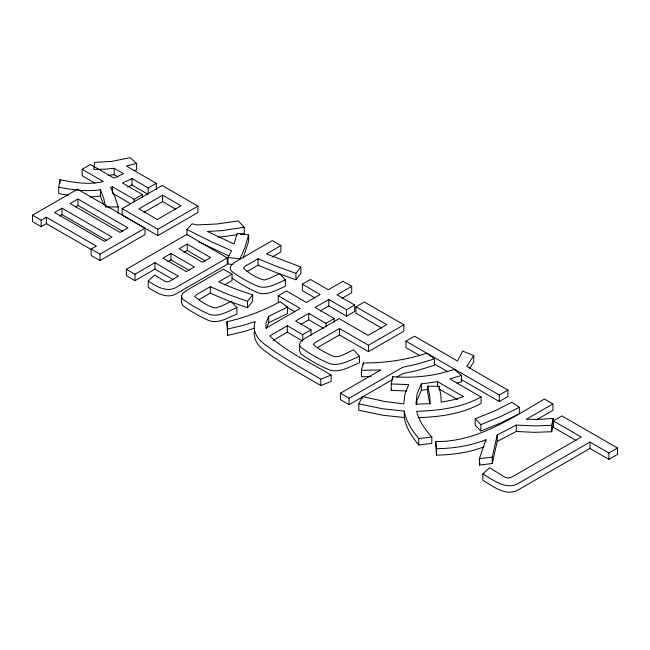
<?xml version="1.0" encoding="UTF-8"?>
<svg xmlns="http://www.w3.org/2000/svg" width="650" height="650" viewBox="0 0 650 650"><rect width="100%" height="100%" fill="white"/><g stroke="black" fill="none" stroke-linecap="round" stroke-linejoin="round"><path stroke-width="0.97" d="M416.634 404.178L417.016 400.481L421.363 390.325L421.363 383.898L437.613 381.688L463.588 396.687L452.774 399.945L441.236 402.188L440.822 395.159L439.164 386.287L427.676 386.23L427.676 392.649L429.894 404.43M68.128 195.26L58.687 193.602L58.687 187.176L60.036 179.709C74.165 182.561 89.066 185.112 103.293 181.504L82.184 169.309L82.184 175.736L94.851 183.048M406.794 390.967L391.243 390.382L391.243 383.955L392.689 376.667A93.218 53.82 0 0 0 439.384 373.596M391.243 390.382L391.601 388.562M552.914 403.918L544.424 399.019C511.054 418.535 475.995 442.317 435.646 441.504L436.475 448.679C453.286 448.541 470.121 445.859 485.843 439.774L479.424 458.656L479.424 465.075L492.261 463.523L492.261 457.104L497.226 434.988L516.271 425.067L534.332 425.904L551.671 425.311L553.223 418.438L538.395 419.38L526.207 419.331L552.914 403.918L552.914 410.337L536.551 419.786M492.261 463.523L497.226 441.415L497.226 434.988M497.226 441.415L516.271 431.494L534.332 432.331L551.671 431.73L553.223 424.864L553.223 418.438M371.109 376.545L361.433 376.756L361.433 370.338L363.293 362.928C384.759 363.074 406.25 360.035 426.644 353.243L434.509 358.857L434.509 365.284L417.942 370.329L402.838 373.652L396.768 377.154M240.281 234.301L244.27 233.699L244.27 227.273L222.324 230.596L207.423 231.457L234.016 244.067L237.128 233.431L248.617 234.926L244.757 248.089L240.021 258.765L228.02 257.571L228.02 263.998L233.017 264.493M479.424 465.075L480.066 463.19M266.362 328.738L268.694 322.733L287.527 313.536L287.527 307.109L268.694 316.314L266.029 323.172L265.899 328.201L300.162 308.425L278.216 295.758L278.216 302.177M317.216 347.783L339.487 334.929L368.469 351.658L403.869 331.224L403.869 324.797L368.469 345.239L339.487 328.502L314.649 342.842L313.357 344.516C319.337 349.757 326.942 353.47 334.238 356.696C341.331 357.248 347.352 352.292 353.673 349.838L359.466 356.289L359.466 362.716C350.326 366.413 340.584 372.734 330.306 370.232C319.816 366.056 309.879 360.311 300.763 353.706L299.463 350.87L299.463 344.443L300.609 341.632L304.192 338.845L339.178 318.646L368.16 335.376L386.791 324.618L355.948 306.808L355.948 313.235L381.648 328.071M421.363 383.898L417.016 394.054L415.976 404.219L430.259 403.618L429.772 396.134L427.676 386.23M198.729 299.788L210.316 293.093L227.63 300.674L247.479 307.734L247.479 301.316L227.63 294.247L210.316 286.674L196.243 294.799L194.716 296.522C200.631 301.243 207.748 306.377 215.386 308.011L220.951 306.256L231.229 301.373L236.917 307.645L236.917 314.072C228.199 317.46 219.034 323.887 209.259 320.751C199.956 316.599 190.889 311.586 182.723 305.5L181.488 302.656L181.488 296.238L182.723 293.394L186.412 290.558L223.462 269.165L232.05 274.121L232.05 280.548L224.486 284.919M243.181 258.066L248.617 241.345L248.617 234.926M418.624 417.666C439.928 416.878 462.256 413.912 481.081 403.406L481.081 396.988C461.679 407.802 438.636 410.613 416.707 411.328C418.925 421.249 425.254 429.52 431.811 437.019L431.811 443.446L418.771 444.998C412.149 436.979 405.982 427.993 404.284 417.511L382.834 415.252L358.849 410.28L358.849 403.853L362.367 396.565L385.027 401.554L403.764 403.861L404.958 393.941L408.736 384.613L391.243 383.955M228.02 257.571L231.538 250.762L211.014 241.54L186.924 229.547L192.099 223.811L197.169 224.941L216.759 224.006L238.266 220.943L244.27 227.273M419.9 355.656L405.941 347.596L405.941 341.169L414.529 336.213L457.486 361.01L462.662 351.089L473.736 355.574L466.798 366.389L507.894 390.114L507.894 396.533L499.298 401.497L460.907 379.332M469.462 368.656L473.736 361.993L473.736 355.574M246.911 271.611L258.034 265.192L277.233 273.016L295.912 279.768L295.912 273.349L300.885 267.012L266.419 253.931L280.906 245.562L280.906 251.981L272.382 256.904M295.912 279.768L300.885 273.439L300.885 267.012M247.479 301.316L252.647 294.864L235.129 288.868L218.595 281.897L232.05 274.121M247.479 307.734L252.647 301.283L252.647 294.864M126.376 269.287L186.721 234.447L227.289 257.871L227.289 264.29L176.987 293.337C167.294 299.626 156.455 292.914 148.216 287.479L148.216 281.06L154.635 274.958L164.572 281.174L167.107 281.954L169.536 281.296L178.336 276.217L154.944 262.714L134.964 274.243L126.376 269.287L126.376 275.706L134.964 280.67L154.944 269.132L173.136 279.638M553.329 420.891L561.917 415.927L617.5 448.021L617.5 454.439L608.912 459.404L589.964 448.468L519.277 489.279C506.675 497.453 493.439 486.484 482.844 480.317L482.844 473.891L489.572 467.74L504.887 477.181L508.381 478.124L512.029 477.003L581.271 437.019L553.329 420.891L553.329 427.31L576.03 440.424M82.184 169.309L90.464 164.531L113.953 178.092L123.476 173.672L114.164 168.293L104.691 169.219L93.673 169.374L94.599 162.378L111.857 161.379L130.106 157.657L136.622 163.459L136.622 169.877L133.827 170.576M32.5 215.207L77.521 189.207L145.007 228.174L145.007 234.593L99.986 260.585L91.187 255.507L91.187 249.088L96.362 246.098L46.369 217.238L41.194 220.228L32.5 215.207L32.5 221.626L41.194 226.647L46.369 223.657L91.097 249.486M62.002 208.211L54.543 212.518L104.536 241.377L111.987 237.079L62.002 208.211L62.002 214.638L106.73 240.459M77.935 199.014L70.07 203.556L120.063 232.416L127.928 227.874L77.935 199.014L77.935 205.433L122.663 231.254M59.516 216.068L62.002 214.638M75.319 206.944L77.935 205.433M142.423 197.283L142.423 194.529L122.549 183.056L131.966 178.571L148.216 187.956L156.293 183.292L156.293 189.719M118.202 213.379L118.202 206.96L114.993 196.828L110.541 187.354L112.401 186.761L134.144 199.306L142.423 194.529M122.135 208.634L162.191 185.502L197.901 206.123L197.901 212.542L157.844 235.674L122.135 215.053L122.135 208.634L157.844 229.247L197.901 206.123M162.606 195.187L138.905 208.869L157.324 219.505L181.025 205.822L162.606 195.187L162.606 201.606L144.17 212.249M91.187 249.088L99.986 254.166L145.007 228.174M170.982 253.451L162.914 258.107L186.306 271.619L194.374 266.955L170.982 253.451L170.982 259.87L189.183 270.376M187.232 244.067L179.059 248.787L202.451 262.291L210.624 257.571L187.232 244.067L187.232 250.494L205.433 260.991M167.757 261.739L170.982 259.87M183.966 252.379L187.232 250.494M227.289 257.871L176.987 286.91C167.294 293.207 156.455 286.488 148.216 281.06M295.912 273.349L277.233 266.598L258.034 258.765L245.196 266.175L243.384 268.182C249.186 273.252 256.596 278.111 264.241 280.044L269.596 278.322L279.662 273.528L285.358 279.923L285.358 286.341C276.746 289.705 267.662 295.953 258.009 292.841C248.901 288.803 240.037 283.863 232.001 277.989M278.216 295.758L286.496 290.973L306.369 302.453L320.133 294.499L302.331 284.221L302.331 290.648L315.047 297.984M302.331 284.221L310.505 279.5L328.315 289.778L343.013 281.296L351.707 286.317L351.707 292.736L342.192 298.228M320.223 310.911L328.827 305.947L346.531 316.16L354.705 311.439L354.705 305.021L346.531 309.741L328.827 299.52L315.063 307.466L334.214 318.524L334.214 322.197M351.707 286.317L337.009 294.799L354.705 305.021M311.025 335.384L311.025 329.875L302.746 334.661L287.324 325.756L269.726 335.912C286.91 352.487 310.611 362.537 331.102 375.058L331.102 381.477L320.759 385.539C301.015 373.888 280.556 363.179 262.454 348.993C257.392 344.841 253.557 338.683 254.256 331.923M334.214 318.524L325.934 323.302L308.75 313.381L295.604 320.97L311.025 329.875M273.081 340.405L287.324 332.174L302.746 341.079M300.861 324.358L308.75 319.808L323.351 328.242M355.948 306.808L364.333 301.974L403.869 324.797M392.438 379.649L349.115 404.666L340.421 399.644L340.421 393.217L380.786 369.915L361.433 370.338M340.421 393.217L349.115 398.239L402.838 367.226L417.942 363.911L434.509 358.857M405.941 341.169L499.298 395.07L507.894 390.114M617.5 448.021L608.912 452.977L589.964 442.041L519.277 482.852C506.675 491.026 493.439 480.066 482.844 473.891M519.374 407.266L500.386 416.707L480.878 424.596L475.183 418.795L493.992 411.255L511.924 402.244L519.374 407.266L519.374 413.684L500.386 423.126L480.878 431.015L475.183 425.222L475.183 418.795M127.684 187.037L131.966 184.998L148.216 194.374L148.216 187.956M359.466 356.289C350.326 359.986 340.584 366.308 330.306 363.805C319.816 359.637 309.879 353.884 300.763 347.279L299.463 344.443M236.917 307.645C228.199 311.033 219.034 317.468 209.259 314.324C199.956 310.18 190.889 305.167 182.723 299.073L181.488 296.238M285.358 279.923C276.746 283.278 267.662 289.534 258.009 286.423C248.625 282.214 239.428 277.201 231.238 270.969L230.035 267.971L231.449 264.94L235.471 261.877L272.317 240.597L280.906 245.562M254.321 328.283L243.311 331.744L227.606 335.465L227.606 329.038L243.311 325.325L255.239 321.571C252.208 329.282 256.238 337.756 262.454 342.566C280.556 356.752 301.015 367.469 320.759 379.121L331.102 375.058M483.933 446.843C468.804 452.603 452.595 454.902 436.475 455.098L435.646 441.504M457.023 383.191L461.516 381.834L461.516 375.416L449.824 378.942L481.081 396.988M439.384 373.596L454.382 369.501L461.516 375.416M227.606 335.465L226.98 321.75C245.537 317.525 263.461 310.749 280.183 301.673L287.527 307.109M136.622 163.459L126.376 166.026L156.293 183.292M237.283 234.756L218.351 237.242M421.363 390.325L428.049 389.415M479.424 458.656L492.261 457.104M358.849 403.853L382.834 408.834L404.284 411.084C405.982 421.566 412.149 430.552 418.771 438.579L431.811 437.019M118.202 206.96L105.576 206.96L103.707 198.445L100.401 189.751C86.483 191.831 72.386 189.832 58.687 187.176M103.382 203.994L100.401 196.17L89.854 197.015M108.485 175.273L114.164 174.72L118.397 177.166M228.857 255.978L198.526 241.743M162.606 201.606L175.76 209.211M433.859 363.716L447.817 371.776M130.658 203.726L112.401 193.18L112.401 186.761M439.343 389.114L457.527 399.612M286.114 306.743L294.889 311.805M226.98 321.75L227.606 329.038M608.912 452.977L608.912 459.404M589.964 442.041L589.964 448.468M551.671 425.311L551.671 431.73M516.271 425.067L516.271 431.494M499.298 395.07L499.298 401.497M485.843 439.774L485.843 441.61M480.878 424.596L480.878 431.015M439.164 386.287L439.164 389.959M437.613 381.688L437.613 386.279M436.475 448.679L436.475 455.098M418.771 438.579L418.771 444.998M404.284 411.084L404.284 417.511M392.689 376.667L392.689 379.421M368.469 345.239L368.469 351.658M363.293 362.928L363.293 364.756M362.367 396.565L362.367 398.401M349.115 398.239L349.115 404.666M346.531 309.741L346.531 316.16M339.487 328.502L339.487 334.929M328.827 299.52L328.827 305.947M325.934 323.302L325.934 326.974M320.759 379.121L320.759 385.539M308.75 313.381L308.75 319.808M302.746 334.661L302.746 340.161M287.324 325.756L287.324 332.174M268.694 316.314L268.694 322.733M258.034 258.765L258.034 265.192M210.316 286.674L210.316 293.093M186.924 229.547L186.924 235.048M157.844 229.247L157.844 235.674M154.944 262.714L154.944 269.132M134.964 274.243L134.964 280.67M134.144 199.306L134.144 202.061M131.966 178.571L131.966 184.998M114.164 168.293L114.164 174.72M100.401 189.751L100.401 196.17M99.986 254.166L99.986 260.585M60.036 179.709L60.036 183.381M46.369 217.238L46.369 223.657M41.194 220.228L41.194 226.647"/></g></svg>
